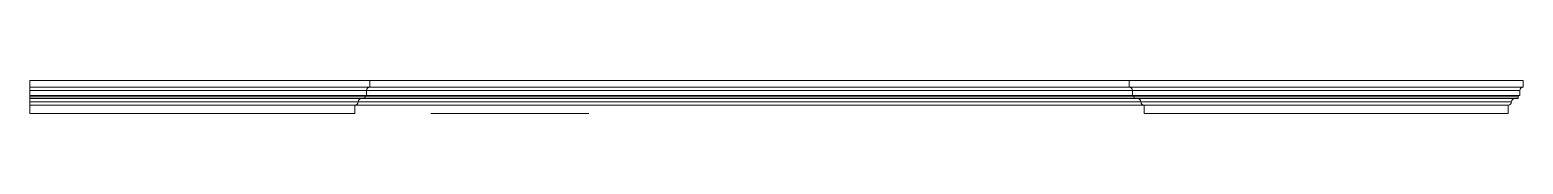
# Model space of a CAD drawing. Header units: inches. Extents: x 352 to 11605, y -941 to 2503.
# Drawn here: x 9339.4 to 9791.6, y -941.4 to -931.4 of the extents above; entities that cross this region are included whole.
import ezdxf

# ---------------------------------------------------------------- set-up
doc = ezdxf.new("R2010")
doc.units = ezdxf.units.IN
doc.header["$MEASUREMENT"] = 0

msp = doc.modelspace()

# ---------------------------------------------------------------- linework, layer by layer
at = {"color": 0, "linetype": 'Continuous', "lineweight": 0, "extrusion": (0, 1, -5.28206e-16)}
for p, q in [((9442.37, -931.35, 136.8), (9339.43, -931.35, 136.8)), ((9339.43, -933.35, 136.8), (9339.43, -931.35, 136.8)), ((9442.37, -933.35, 136.8), (9442.37, -931.35, 136.8)), ((9672.29, -931.35, 136.8), (9442.37, -931.35, 136.8)), ((9672.29, -933.35, 136.8), (9672.29, -931.35, 136.8)), ((9791.57, -931.35, 136.8), (9672.29, -931.35, 136.8)), ((9791.57, -933.35, 136.8), (9791.57, -931.35, 136.8)), ((9442.37, -933.35, 136.8), (9339.43, -933.35, 136.8)), ((9339.43, -934.35, 136.8), (9339.43, -933.35, 136.8)), ((9441.37, -934.35, 136.8), (9339.43, -934.35, 136.8)), ((9339.43, -935.85, 136.8), (9339.43, -934.35, 136.8)), ((9441.37, -935.85, 136.8), (9339.43, -935.85, 136.8)), ((9339.43, -936.35, 136.8), (9339.43, -935.85, 136.8)), ((9441.37, -935.85, 136.8), (9441.37, -934.35, 136.8)), ((9673.29, -934.35, 136.8), (9441.37, -934.35, 136.8)), ((9673.29, -935.85, 136.8), (9441.37, -935.85, 136.8)), ((9672.29, -933.35, 136.8), (9442.37, -933.35, 136.8)), ((9791.57, -933.35, 136.8), (9672.29, -933.35, 136.8)), ((9673.29, -935.85, 136.8), (9673.29, -934.35, 136.8)), ((9790.57, -934.35, 136.8), (9673.29, -934.35, 136.8)), ((9790.57, -935.85, 136.8), (9673.29, -935.85, 136.8)), ((9790.57, -935.85, 136.8), (9790.57, -934.35, 136.8)), ((9440.83, -936.35, 136.8), (9339.43, -936.35, 136.8)), ((9339.43, -936.85, 136.8), (9339.43, -936.35, 136.8)), ((9440.83, -936.85, 136.8), (9339.43, -936.85, 136.8)), ((9339.43, -937.85, 136.8), (9339.43, -936.85, 136.8)), ((9438.83, -937.85, 136.8), (9339.43, -937.85, 136.8)), ((9339.43, -937.85, 136.8), (9339.43, -938.85, 136.8)), ((9437.83, -938.85, 136.8), (9339.43, -938.85, 136.8)), ((9339.43, -941.35, 136.8), (9339.43, -938.85, 136.8)), ((9437.83, -941.35, 136.8), (9437.83, -938.85, 136.8)), ((9676.83, -938.85, 136.8), (9437.83, -938.85, 136.8)), ((9675.83, -937.85, 136.8), (9438.83, -937.85, 136.8)), ((9440.83, -936.85, 136.8), (9440.83, -936.35, 136.8)), ((9673.83, -936.35, 136.8), (9440.83, -936.35, 136.8)), ((9673.83, -936.85, 136.8), (9440.83, -936.85, 136.8)), ((9673.83, -936.85, 136.8), (9673.83, -936.35, 136.8)), ((9790.03, -936.35, 136.8), (9673.83, -936.35, 136.8)), ((9790.03, -936.85, 136.8), (9673.83, -936.85, 136.8)), ((9788.03, -937.85, 136.8), (9675.83, -937.85, 136.8)), ((9676.83, -941.35, 136.8), (9676.83, -938.85, 136.8)), ((9787.03, -938.85, 136.8), (9676.83, -938.85, 136.8)), ((9787.03, -941.35, 136.8), (9787.03, -938.85, 136.8)), ((9790.03, -936.85, 136.8), (9790.03, -936.35, 136.8)), ((9437.83, -941.35, 136.8), (9339.43, -941.35, 136.8)), ((9460.83, -941.35, 136.8), (9508.63, -941.35, 136.8)), ((9787.03, -941.35, 136.8), (9676.83, -941.35, 136.8))]:
    msp.add_line(p, q, dxfattribs=at)
at = {"color": 0, "linetype": 'Continuous', "lineweight": 0, "extrusion": (0, -5.28206e-16, -1)}
for centre, radius, start, end in [((-9441.33, -936.35, -136.8), 0.5, 0, 90), ((-9442.37, -934.35, -136.8), 1, 0, 90), ((-9790.53, -936.35, -136.8), 0.5, 0, 90), ((-9791.57, -934.35, -136.8), 1, 0, 90), ((-9439.83, -937.85, -136.8), 1, 0, 90), ((-9676.83, -937.85, -136.8), 1, 270, 0), ((-9789.03, -937.85, -136.8), 1, 0, 90)]:
    msp.add_arc(centre, radius, start, end, dxfattribs=at)
at = {"color": 0, "linetype": 'Continuous', "lineweight": 0}
for centre, radius, start, end in [((9672.29, -934.35, 136.8), 1, 0, 90), ((9673.33, -936.35, 136.8), 0.5, 0, 90), ((9437.83, -937.85, 136.8), 1, 270, 0), ((9674.83, -937.85, 136.8), 1, 0, 90), ((9787.03, -937.85, 136.8), 1, 270, 0)]:
    msp.add_arc(centre, radius, start, end, dxfattribs=at)

doc.saveas('drawing.dxf')
